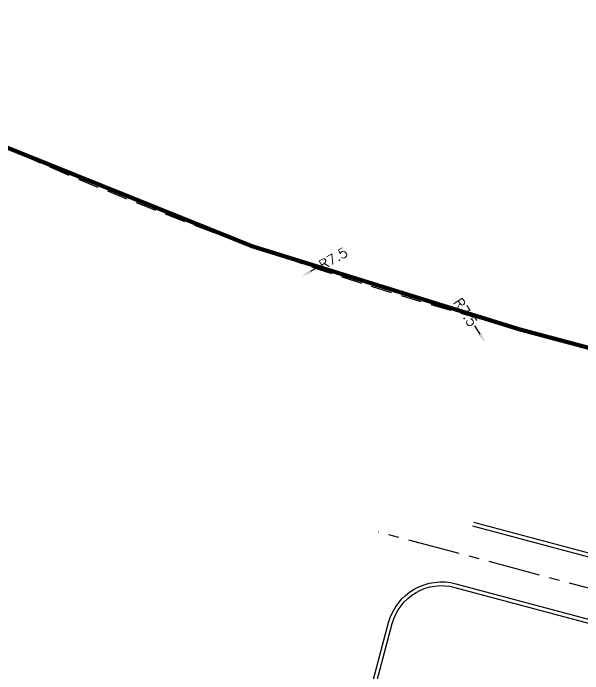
# Model space of a CAD drawing. Header units: metres. Extents: x 689715 to 690980, y 1005284 to 1006835.
# Drawn here: x 690559.8 to 690628.3, y 1005683.5 to 1005762.9 of the extents above; entities that cross this region are included whole.
import ezdxf

# ---------------------------------------------------------------- set-up
doc = ezdxf.new("R2010")
doc.units = ezdxf.units.M
doc.linetypes.add('CENTER', pattern=[2, 1.25, -0.25, 0.25, -0.25])
doc.linetypes.add('DASHED2', pattern=[0.375, 0.25, -0.125])
for name, color, linetype in [('008-MONTEMADERO FASE IV Y V$0$C-CALLE-ACERA', 8, 'Continuous'), ('C-LOTE', 2, 'Continuous'), ('C-LOTE-LINEA', 230, 'Continuous'), ('CALLES-CENTRO', 2, 'CENTER'), ('POLIGONO EFECTIVO FIII', 6, 'Continuous')]:
    doc.layers.add(name, color=color, linetype=linetype)
doc.styles.add('ESTANDAR', font='romans.shx')
doc.dimstyles.new('R_GIRO', dxfattribs={"dimtxt": 1.2, "dimasz": 1.2, "dimexe": 0.18, "dimexo": 0.0625, "dimgap": 0.09, "dimtad": 0, "dimdec": 1, "dimdsep": 46, "dimtxsty": 'ESTANDAR', "dimcen": 0, "dimclrt": 2, "dimadec": 0, "dimazin": 0, "dimtfac": 1, "dimtdec": 1, "dimtofl": 0, "dimtmove": 0, "dimatfit": 3, "dimfxl": 1, "dimtolj": 1, "dimtzin": 0, "dimarcsym": 0})

# ---------------------------------------------------------------- blocks, each defined once
blk = doc.blocks.new('*D235')
at = {"layer": 'C-LOTE', "color": 0, "lineweight": -2, "transparency": 16777216}
blk.add_line((690596.606, 1005732.469), (690595.563, 1005731.875), dxfattribs=at)
at = {"layer": 'C-LOTE', "color": 0, "transparency": 16777216}
blk.add_solid([(690595.464, 1005732.049), (690595.662, 1005731.701), (690594.52, 1005731.282)], dxfattribs=at)
at = {"layer": 'Defpoints', "color": 0, "transparency": 16777216}
for p in [(690594.52, 1005731.282), (690588.001, 1005727.572)]:
    blk.add_point(p, dxfattribs=at)
at = {"layer": 'C-LOTE', "color": 2, "transparency": 16777216, "insert": (690598.3, 1005733.433), "char_height": 1.2, "attachment_point": 5, "rotation": 29.64624, "style": 'ESTANDAR'}
blk.add_mtext('\\A1;R7.5', dxfattribs=at)
blk = doc.blocks.new('*D236')
at = {"layer": 'C-LOTE', "color": 0, "lineweight": -2, "transparency": 16777216}
blk.add_line((690615.274, 1005725.343), (690615.931, 1005724.34), dxfattribs=at)
at = {"layer": 'C-LOTE', "color": 0, "transparency": 16777216}
blk.add_solid([(690616.099, 1005724.449), (690615.764, 1005724.23), (690616.589, 1005723.336)], dxfattribs=at)
at = {"layer": 'Defpoints', "color": 0, "transparency": 16777216}
for p in [(690616.589, 1005723.336), (690620.697, 1005717.061)]:
    blk.add_point(p, dxfattribs=at)
at = {"layer": 'C-LOTE', "color": 2, "transparency": 16777216, "insert": (690614.206, 1005726.975), "char_height": 1.2, "attachment_point": 5, "rotation": 303.21691, "style": 'ESTANDAR'}
blk.add_mtext('\\A1;R7.5', dxfattribs=at)

msp = doc.modelspace()

# ---------------------------------------------------------------- linework, layer by layer
at = {"layer": '008-MONTEMADERO FASE IV Y V$0$C-CALLE-ACERA', "linetype": 'Continuous', "ltscale": 5}
for p, q in [((690662.789, 1005689), (690615.201, 1005701.693)), ((690662.673, 1005688.565), (690615.085, 1005701.258))]:
    msp.add_line(p, q, dxfattribs=at)
at = {"layer": '008-MONTEMADERO FASE IV Y V$0$C-CALLE-ACERA', "linetype": 'Continuous', "ltscale": 5, "flags": 128}
for points in [[(690600.682, 1005673.636), (690604.96, 1005689.676, -0.414214), (690613.038, 1005694.352), (690660.818, 1005681.608)], [(690601.117, 1005673.52), (690605.395, 1005689.56, -0.414214), (690612.922, 1005693.917), (690660.702, 1005681.174)]]:
    msp.add_lwpolyline(points, format="xyb", dxfattribs=at)
at = {"layer": 'C-LOTE-LINEA', "linetype": 'DASHED2', "ltscale": 10}
msp.add_lwpolyline([(690527.163, 1005762.552, 0.06097), (690620.713, 1005724.923), (690640.696, 1005719.593, 0.14235), (690757.867, 1005722.189), (690845.667, 1005749.826, -0.092088), (690914.556, 1005758.224), (690939.615, 1005756.659, -0.432046), (690945.196, 1005749.935), (690944.607, 1005745.162), (690942.901, 1005731.346), (690930.48, 1005684.672), (690925.166, 1005664.705), (690911.019, 1005618.732), (690882.38, 1005530.82), (690879.935, 1005523.811), (690874.414, 1005511.208), (690854.384, 1005461.893)], format="xyb", dxfattribs=at)
at = {"layer": 'CALLES-CENTRO', "linetype": 'CENTER', "ltscale": 5}
msp.add_line((690661.746, 1005685.087), (690603.724, 1005700.562), dxfattribs=at)
at = {"layer": 'POLIGONO EFECTIVO FIII', "linetype": 'Continuous', "ltscale": 10, "const_width": 0.5}
msp.add_lwpolyline([(690527.163, 1005762.552, 0.06097), (690620.713, 1005724.923), (690640.696, 1005719.593, 0.14235), (690757.867, 1005722.189), (690845.667, 1005749.826, -0.092088), (690914.556, 1005758.224), (690939.615, 1005756.659, -0.432046), (690945.196, 1005749.935), (690944.607, 1005745.162), (690942.901, 1005731.346), (690930.48, 1005684.672), (690925.166, 1005664.705), (690911.019, 1005618.732), (690882.38, 1005530.82), (690879.935, 1005523.811), (690874.414, 1005511.208), (690854.384, 1005461.893)], format="xyb", dxfattribs=at)

# ---------------------------------------------------------------- dimensions: what is measured, and where the dimension line sits
at = {"layer": 'C-LOTE'}
for center, mpoint, picture, middle in [((690588.001, 1005727.572), (690594.52, 1005731.282), '*D235', (690598.3, 1005733.433)), ((690620.697, 1005717.061), (690616.589, 1005723.336), '*D236', (690614.206, 1005726.975))]:
    dim = msp.add_radius_dim(center=center, mpoint=mpoint, dimstyle='R_GIRO', dxfattribs=at)
    dim.commit()
    dim.dimension.update_dxf_attribs({"geometry": picture, "text_midpoint": middle})

doc.saveas('drawing.dxf')
